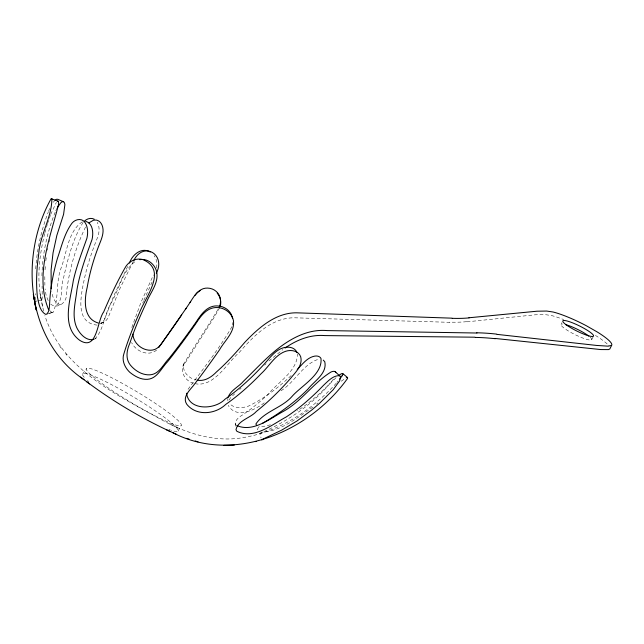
<?xml version="1.0" encoding="UTF-8"?>
<svg xmlns="http://www.w3.org/2000/svg" width="644" height="644" viewBox="0 0 644 644"><rect width="100%" height="100%" fill="white"/><g stroke="black" fill="none" stroke-linecap="round" stroke-linejoin="round"><path stroke-width="0.48" stroke-dasharray="3.22 2.42" d="M44.806 276.598L44.879 285.26M35.734 268.83C36.869 249.445 41.321 230.311 48.211 212.182M41.924 275.761C42.44 253.792 47.157 231.961 55.416 211.618M45.04 269.78L45.474 264.845M35.573 300.531L35.814 293.64M156.46 268.001C157.337 263.839 156.846 259.146 154.149 255.724M45.821 260.901L46.521 255.926M235.567 426.167C233.997 421.49 237.918 417.65 241.621 415.533C250.87 409.359 259.508 402.315 267.654 394.764C277.532 382.343 297.359 371.475 297.423 354.087M47.431 250.146L47.777 248.343M217.938 309.482C207.11 327.651 195.092 345.095 184.16 363.184C181.302 371.379 188.982 378.752 196.589 380.016M232.331 324.995L232.87 322.515M184.16 363.184C179.435 371.194 184.844 380.709 193.216 383.236M44.678 233.539C39.485 255.04 36.539 278.023 41.329 299.854L41.779 300.096L42.238 297.641L42.093 286.21M49.041 242.047L49.693 239.351M44.895 232.629L47.278 224.434M131.795 327.49L141.06 302.141L153.473 274.932M47.543 223.524L50.369 215.329M50.691 214.42L56.358 202.369M142.727 303.05L143.443 301.255M48.525 211.433L49.773 208.439M143.837 300.346L153.071 279.915M219.757 307.534L214.186 317.331L183.073 366.307M561.077 324.447L561.954 322.668M591.756 339.597L593.092 336.933M127.649 266.447L113.827 295.709L104.207 320.052L100.673 323.731M55.795 210.717L57.05 208.229M231.969 326.653C219.049 349.12 202.699 369.431 187.332 390.248M85.555 227.01C75.445 247.787 69.037 270.408 66.404 293.358C67.612 301.746 58.145 309.764 50.747 304.234M178.114 431.037L181.214 425.394A55.231 6.07 30.9 0 0 112.974 378.39A55.231 6.07 30.9 0 0 107.29 387.253A55.231 6.07 30.9 0 0 181.214 425.394M133.187 261.697L120.227 287.884L107.806 318.345L105.938 320.68L100.625 323.9M228.974 400.133L230.721 397.501L234.706 393.846M82.657 374.011L86.401 368.69M258.574 426.924L257.35 429.661L256.859 427.777M333.391 379.252C314.409 403.691 287.965 421.176 259.878 433.509L261.078 437.984M83.092 222.478C72.595 239.125 67.91 258.993 63.506 278.031C60.013 286.701 64.36 300.507 55.295 306.077M94.773 339.034C103.909 330.098 104.457 313.395 111.436 302.439C119.518 288.802 122.618 269.908 136.319 260.731M336.925 382.472L338.132 381.063M53.267 202.264L54.41 200.944M336.321 383.18C312.018 409.866 280.027 431.375 243.955 437.461C216.948 442.476 189.714 434.491 165.838 422.126C119.325 395.988 62.404 370.517 44.855 315.592M264.644 365.108L266.069 363.731M336.015 377.69C323.924 389.668 311.744 401.759 297.23 410.856M239.657 389.523L241.081 388.219M291.144 375.573C278.345 387.624 264.201 398.547 248.286 406.179C242.088 408.28 234.078 408.642 229.32 403.361M268.918 360.978L282.853 349.587M280.969 390.779C294.952 382.166 302.543 364.44 318.442 359.247M316.59 404.174L318.007 402.991M341.199 381.224L346.705 377.521M313.008 407.048C297.27 417.69 280.446 431.858 260.627 432.245M156.605 350.103C148.45 356.961 135.723 351.278 131.569 342.544M264.225 402.83C254.895 410.156 235.921 419.252 228.226 405.318M94.716 338.969L96.326 338.052M82.311 221.802C67.765 231.671 66.96 252.81 61.067 268.129C55.658 282.241 59.071 298.671 53.21 312.243L46.859 314.063M103.62 322.29L101.092 323.119L98.379 323.047M270.399 424.815L263.388 426.489L259.033 426.465M49.242 313.338L53.21 312.243L49.395 313.306M261.295 433.372L259.878 433.509M35.227 301.344L37.094 300.981M38.036 300.804L41.779 300.096M466.948 321.823L535.212 314.803L544.904 314.594L551.417 315.536A37.392 6.36 26.3 0 1 563.725 319.585M449.979 322.322L296.554 317.862C272.573 316.494 254.018 335.492 239.52 352.171C226.921 362.91 213.736 388.453 194.142 383.47M97.155 325.115C74.318 322.942 81.192 294.348 84.235 279.544C87.238 265.256 91.987 251.418 97.373 237.869C99.329 232.991 100.062 226.986 97.204 222.317M60.89 304.717C54.643 304.113 52.663 296.86 51.56 291.7M169.501 423.873L179.274 428.284M52.003 312.573L48.541 309.563M59.844 346.375L61.188 348.074M65.688 353.685L66.92 355.247M48.187 300.595L46.135 295.483L45.064 288.882M235.253 423.543L235.994 425.056M43.583 311.1L39.992 293.382L42.81 308.371M227.815 398.306L227.831 400.681M84.243 377.32A55.601 6.335 30.9 0 1 137.357 399.296A55.601 6.335 30.9 0 1 171.006 430.232M170.298 429.991A55.601 6.335 30.9 0 1 168.8 429.435M88.695 381.61A55.601 6.335 30.9 0 1 87.471 380.532M595.434 335.419A37.392 6.36 26.3 0 1 609.055 346.029M590.258 337.239A17.114 2.906 26.3 0 1 576.485 335.323A17.114 2.906 26.3 0 1 562.486 324.037M466.675 321.686A379.735 67.741 23.3 0 1 449.625 322.129"/><path stroke-width="0.97" d="M220.151 306.713C221.608 302.06 220.506 296.82 217.221 293.197M228.073 397.461C230.52 390.127 238.747 386.907 243.48 381.224C253.688 371.25 263.42 360.753 274.352 351.543C289.059 339.324 307.325 328.722 327.152 330.597L477.003 333.02M156.291 273.128C158.971 268.403 159.776 262.486 157.2 257.528A13.162 12.22 -89.2 0 0 146.099 250.902C140.247 251.2 135.932 255.821 133.646 260.868M219.169 307.099C221.142 303.437 220.908 298.905 219.169 295.194A13.105 12.703 9.1 0 0 207.626 288.085C198.875 287.739 194.118 296.135 190.02 302.479M129.484 263.058C132.245 254.734 141.543 246.741 150.334 252.046M57.469 207.4L60.842 202.739A14.232 4.283 -71.6 0 1 64.883 204.679L63.587 214.315L56.849 235.414L53.058 252.818L51.093 270.013L51.182 288.754M185.343 309.49L190.713 301.473M186.172 308.275L158.81 347.478M342.117 375.766L339.734 379.091M181.68 314.924C176.062 323.167 170.354 331.346 164.51 339.428C161.346 343.759 158.335 349.281 152.451 350.078C143.137 351.447 133.3 343.614 132.922 334.115M194.907 295.443L197.249 292.634L200.252 290.492M297.246 369.479C302.414 364.319 307.172 357.428 314.884 356.084A13.54 7.656 -43.3 0 1 320.97 358.442C322.829 374.47 301.038 385.941 291.869 396.599C281.774 407.966 264.169 411.516 255.877 424.01L256.626 425.378M88.856 222.913L93.428 220.224L96.061 220.047A13.596 9.386 -74.5 0 1 102.058 225.118C105.02 232.645 100.85 240.284 98.258 247.216C93.332 260.2 89.508 273.62 87.206 287.329C84.243 299.613 82.947 318.708 98.379 323.047M84.316 221.246C86.884 218.71 90.941 217.431 94.282 219.218M262.519 423.309C278.916 413.738 294.509 402.645 307.937 389.137C314.119 381.151 327.466 373.44 324.761 361.719L323.288 360.117M339.147 375.202L340.507 374.261A14.144 2.133 -45.1 0 1 342.101 375.79M285.107 348.034C296.618 339.895 310.545 334.341 324.85 335.588L474.982 337.198M54.982 200.292L56.527 199.278L57.807 199.31L63.539 201.757M172.745 432.663C234.11 464.638 309.989 431.142 347.607 378.35L347.543 377.553L342.769 373.552M263.018 439.594L261.561 439.772L281.734 430.103L297.15 420.886L312.115 409.737L319.36 403.482L333.165 389.741L339.686 380.789L340.563 376.708L335.001 371.548M255.644 441.607L256.521 441.438M93.911 339.428C86.264 341.28 79.808 333.906 76.757 327.683C71.42 315.665 75.598 302.141 76.958 289.703C79.953 272.388 86.135 255.91 92.06 239.447C93.501 233.152 93.147 223.492 85.708 221.319M139.772 259.685C147.581 258.035 155.027 264.451 156.677 271.873C158.979 283.247 150.092 292.674 146.357 302.712C140.118 315.971 134.419 329.503 129.766 343.397C126.667 350.344 125.29 358.78 130.434 365.156C135.168 370.847 142.348 375.283 149.963 374.824C159.35 374.22 163.278 364.206 169.106 358.322C178.557 346.48 187.525 334.268 196.227 321.871C201.049 314.441 207.191 305.473 217.213 305.916A16.068 15.07 -2.1 0 1 231.285 314.401L232.645 318.337M468.896 317.774L536.975 311.213L546.643 311.052L553.148 312.026A37.408 6.271 26.3 0 1 586.201 325.671L597.205 331.942A37.408 6.271 26.3 0 1 611.591 345.393M58.153 201.25L51.126 198.682C18.982 256.207 26.082 340.837 84.058 379.719M223.895 445.342L234.319 445.109M197.467 380.234C204.945 381.465 211.538 377.078 216.481 371.926C226.728 362.95 235.801 352.791 244.656 342.479C258.783 327.538 276.791 311.487 298.816 312.904L451.967 318.168M346.705 377.521L347.543 377.553M495.067 338.454L600.796 349.563L608.467 349.603L609.82 348.976L611.615 345.409L608.016 346.158L596.634 345.442L497.047 334.373M339.726 375.694C333.125 375.243 328.029 381.168 323.562 385.273C312.284 397.034 299.983 407.853 286.387 416.853C271.953 424.629 253.937 439.804 236.815 431.247L235.986 429.661C237.974 420.234 250.468 418.125 256.36 411.444C268.645 401.631 279.858 390.562 290.243 378.777C295.137 372.578 302.97 365.687 300.716 356.832C298.631 350.763 291.144 349.467 285.678 351.278C274.714 355.077 269.24 366.38 261.029 373.786C250.234 384.999 238.57 395.416 225.811 404.352C215.354 414.43 196.492 416.346 186.808 404.311C182.284 397.606 188.877 391.029 192.95 386.167C202.127 374.341 210.894 362.21 219.451 349.925C224.627 340.612 235.108 332.143 233.418 320.479C231.856 313.04 224.772 307.776 217.302 307.558C206.933 307.035 200.582 316.309 195.607 323.988C186.567 336.876 177.253 349.571 167.456 361.888C161.338 368.054 157.289 378.559 147.492 379.332C140.899 379.767 134.894 376.378 129.903 372.393C124.904 367.78 121.531 360.503 123.898 353.757C128.108 339.799 133.485 326.218 139.418 312.904C145.214 297.19 168.14 270.214 142.767 259.564C135.707 257.584 128.212 261.609 124.968 267.976C116.942 282.169 110.06 296.989 103.676 311.978C97.019 320.632 97.469 351.841 79.55 340.209C60.858 326.21 70.429 299.935 73.255 280.913C76.483 266.246 82.013 252.271 86.948 238.143C88.059 232.951 88.035 227.171 85.072 222.566C81.909 217.728 75.115 219.161 71.959 223.227C64.36 233.563 61.526 246.596 57.372 258.542C53.227 273.056 50.377 287.989 49.644 303.083C49.346 306.794 49.564 311.157 46.859 314.063L45.571 314.361C39.558 310.819 38.712 302.865 37.384 296.643C35.903 282.716 36.619 268.637 38.656 254.807C39.654 235.406 51.81 217.761 51.89 198.642M186.607 438.355L189.167 439.144M195.204 440.971L198.062 441.865M80.524 377.022C108.128 398.403 138.219 416.636 169.879 431.343M166.418 429.79L176.714 434.442M34.744 301.102L35.227 301.344M236.734 425.523C253.084 432.696 269.707 418.801 283.376 411.379C301.77 401.26 313.507 382.681 331.161 371.934A14.868 4.685 -43.4 0 1 335.806 372.554M86.529 381.594L89.597 383.937M48.541 309.563C34.623 275.254 50.248 237.998 58.58 204.285A14.957 2.592 -72.2 0 0 57.397 201.306M33.786 297.496L34.277 299.782M34.704 302.599L36.209 309.925L33.303 294.356M186.559 393.218C188.764 411.057 215.152 409.801 225.094 399.143C240.043 388.686 253.422 376.144 265.594 362.588C271.325 356.084 277.298 347.905 286.741 347.197A15.569 11.214 -35.9 0 1 297.045 352.558M469.114 317.878A379.944 66.976 23.4 0 1 452.249 318.321M476.681 332.803A501.684 105.825 29.4 0 1 496.693 334.115M565.545 324.584A17.114 2.906 26.3 0 1 588.89 336.112M475.32 337.424A501.338 107.17 29.4 0 1 495.445 338.72M567.469 325.679A17.122 2.866 26.3 0 0 593.116 336.393A17.122 2.866 26.3 0 0 573.941 323.409A17.122 2.866 26.3 0 0 567.469 325.679"/></g></svg>
